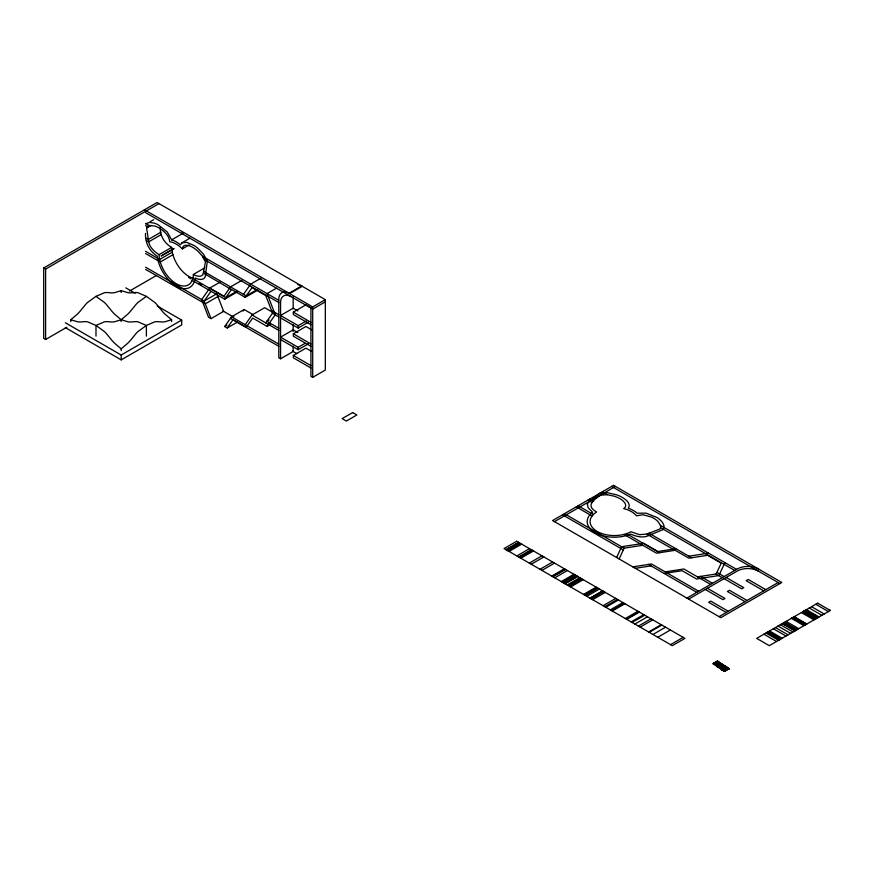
<?xml version="1.0" encoding="UTF-8"?>
<svg xmlns="http://www.w3.org/2000/svg" width="874" height="874" viewBox="0 0 874 874"><rect width="100%" height="100%" fill="white"/><g stroke="black" fill="none" stroke-linecap="round" stroke-linejoin="round"><path stroke-width="1.31" d="M193.373 274.447C196.235 276.534 203.238 277.746 203.358 272.928L205.456 262.003L202.593 256.366L197.906 251.166A26.854 15.503 60 0 0 193.799 248.008C190.783 245.67 182.655 242.852 182.327 248.893A24.264 14.006 60 0 0 169.709 241.803C169.261 235.303 163.525 230.518 158.238 227.491A26.854 15.503 60 0 0 154.13 225.896L149.443 225.678L146.581 228.005L148.678 241.366C149.367 247.255 154.348 251.636 159.079 254.651A24.264 14.006 60 0 0 176.231 283.7A24.264 14.006 60 0 0 193.373 274.447L204.844 267.815M203.358 273.038L231.435 289.6M718.395 662.153A1.737 1.005 0 0 0 717.915 661.924L716.407 661.684L715.435 662.711A1.606 0.929 0 0 0 715.697 663.093A2.141 1.235 0 0 0 715.609 664.601A1.584 0.918 0 0 0 716.33 664.874A1.77 1.016 0 0 0 717.98 664.688A1.486 0.863 0 0 0 718.472 664.874L720.394 664.032A2.032 1.169 0 0 0 719.914 663.377A1.704 0.983 0 0 0 719.477 663.169M720.362 664.262L725.704 667.714L720.318 664.327L720.853 664.491M616.618 557.514L621.622 546.731L643.734 543.311L657.925 551.505L675.897 548.719M619.131 558.967L624.134 548.173L642.816 545.289M724.917 562.616L718.909 575.551L696.523 579.014L682.113 570.7L664.426 573.431M724.24 667.026L723.836 667.758L724.743 667.113L723.803 666.48M724.535 667.965L725.027 667.07L724.47 668.086L722.787 668.315M718.974 665.726L716.964 666.578L717.947 665.999M220.095 282.094L209.771 288.059L201.675 299.563L208.515 317.186L211.016 318.639L223.635 311.352L216.807 293.73L204.188 301.017L145.641 267.215M211.016 291.282L204.188 301.017L211.016 318.639M192.171 280.401L224.694 299.181L231.534 289.458L245.212 297.346L257.83 290.07M243.485 294.363L250.685 284.116L261.009 278.161M237.531 322.025L227.207 327.979L224.694 326.537L231.534 316.803L244.152 309.516L253.362 314.837M245.212 297.346L252.051 287.622L265.729 295.521L272.557 313.143L265.729 322.867M227.207 327.979L233.052 319.666L246.206 327.269L252.684 318.06L267.083 326.373L270.525 324.385M243.059 311.078L244.152 309.516M245.212 324.702L252.051 314.968L264.669 307.692L272.644 312.291M267.083 326.373L275.277 314.706L267.083 293.588L276.26 288.289M719.291 663.432L719.564 663.399A1.3 0.754 0 0 0 719.313 663.279L718.657 663.126A1.672 0.961 0 0 0 718.1 662.754L718.199 662.481A1.639 0.95 0 0 0 717.794 661.968L716.057 662.885A1.573 0.907 0 0 0 716.319 663.246L715.686 663.093M715.762 662.383L716.385 662.558L715.653 662.558A1.3 0.754 0 0 0 715.97 663.06L716.582 663.235A1.344 0.776 0 0 1 716.276 662.853L717.03 662.011L715.882 662.295L716.505 662.47M145.543 223.788L149.651 222.389L154.403 223.187A31.519 18.201 60 0 1 158.052 224.716L167.262 232.014L171.643 239.858A27.083 15.634 60 0 1 180.415 244.818L181.89 242.841L189.92 238.198M70.783 321.556L70.783 319.731L77.393 314.116A35.299 20.386 -60 0 0 80.102 311.231L85.619 304.469A22.374 12.913 -60 0 1 87.597 302.415L95.987 296.362L104.367 292.735A22.374 12.913 -60 0 1 106.344 292.506L111.872 292.888A35.299 20.386 -60 0 0 114.57 292.648L121.191 290.638L127.801 292.648A35.299 20.386 60 0 0 130.499 292.888L136.027 292.506A22.374 12.913 60 0 1 138.005 292.735L146.384 296.362L154.774 302.415A22.374 12.913 60 0 1 156.752 304.469L162.269 311.231A35.299 20.386 60 0 0 164.978 314.116L171.588 319.731L171.588 321.556M70.783 319.731L77.393 321.752A35.299 20.386 60 0 0 80.102 321.982L85.619 321.61A22.374 12.913 60 0 1 87.597 321.84L95.987 325.456L104.367 321.84A22.374 12.913 -60 0 1 106.344 321.61L111.872 321.982A35.299 20.386 -60 0 0 114.57 321.752L121.191 319.731L127.801 314.116A35.299 20.386 -60 0 0 130.499 311.231L136.027 304.469A22.374 12.913 -60 0 1 138.005 302.415L146.384 296.362M121.191 350.66L121.191 348.835L127.801 343.22A35.299 20.386 -60 0 0 130.499 340.325L136.027 333.573A22.374 12.913 -60 0 1 138.005 331.519L146.384 325.456L154.774 321.84A22.374 12.913 -60 0 1 156.752 321.61L162.269 321.982A35.299 20.386 -60 0 0 164.978 321.752L171.588 319.731M715.555 662.361L716.221 662.503M717.838 662.809L718.548 662.634A1.344 0.776 0 0 0 718.231 662.252M718.057 661.378L713.151 663.803L723.891 671.232M717.773 661.552L713.042 663.716L717.346 661.105L729.277 668.785L723.716 671.494M66.861 327.215L45.601 339.494L43.7 338.391L43.7 267.979L157.091 202.506L325.325 299.64L325.325 370.063L312.706 377.349L310.936 376.323L310.936 308.096M43.7 267.979L45.601 269.072L158.992 203.609M150.208 221.679L153.649 219.691M149.716 225.372L147.422 226.694L145.576 225.623M146.581 228.005L151.169 225.361M160.991 232.167L148.372 239.454L146.155 238.165M146.471 240.536L148.7 241.825L161.319 234.549M171.643 239.858L183.114 233.238M159.079 254.651L171.697 247.375A24.264 14.006 60 0 0 193.482 278.347M161.187 255.863L173.806 248.587M161.297 255.929L173.915 248.653M172.276 252.149L159.658 259.436L145.565 251.308M182.327 248.893L189.21 244.917M172.899 254.705L160.281 261.992L145.608 253.526M129.461 291.075L156.632 275.386M242.011 280.27L230.539 286.891L223.963 296.253L209.771 288.059M217.899 296.559L205.281 303.835L145.641 269.411M65.353 322.779L121.191 355.019L181.672 320.092L181.672 324.953L121.191 359.869L65.353 327.641M236.122 291.665L225.798 297.619L192.804 278.577M224.694 299.181L237.313 291.894M256.53 289.971L246.206 295.936L203.653 271.366M233.882 316.377L230.441 318.365L278.784 346.279M224.694 326.537L226.989 325.204M289.021 293.249L301.606 285.94L302.229 286.301L289.611 293.588L289.021 293.249A14.869 8.587 60 0 0 278.784 299.476L278.784 357.761L280.554 358.788L293.172 351.501L293.172 346.159M269.116 319.982L266.821 321.304L278.784 328.22M310.936 324.702L293.325 314.531L293.325 312.149L305.944 304.862L311.81 308.249M144.472 209.793L312.706 306.927L325.325 299.64M325.325 301.836L312.706 309.123L145.652 212.666M297.87 310.926L293.172 308.216L280.554 315.503L298.165 325.663L306.195 321.031M280.554 317.896L298.165 328.056L308.489 322.102M310.936 346.344L293.325 336.173L293.325 333.781L305.944 326.505L311.81 329.891M297.87 332.568L293.172 329.859L280.554 337.146L298.165 347.306L305.048 343.34M280.554 339.538L298.165 349.698L308.489 343.733M310.936 367.976L293.325 357.816L293.325 355.423L305.944 348.136L311.81 351.534M505.98 549.637L518.599 542.35M554.477 521.636L615.46 486.425M506.188 549.757L518.795 542.47M507.029 550.249L519.648 542.962M507.98 550.795L520.598 543.508M508.286 550.97L520.926 543.694M509.061 551.418L521.68 544.131M516.884 555.93L529.502 548.643M518.686 556.978L531.305 549.691M519.265 557.306L531.884 550.019M519.888 557.667L532.506 550.38M520.795 558.191L533.522 550.97M529.316 563.107L541.935 555.82M531.25 564.233L543.868 556.946M540.023 569.291L552.641 562.004M541.935 570.394L554.553 563.107M551.778 576.075L564.396 568.799M552.412 576.447L565.019 569.16M552.98 576.774L565.598 569.487M554.793 577.823L567.412 570.536M561.283 581.571L573.901 574.284M562.19 582.084L574.808 574.808M562.943 582.521L575.584 575.256M563.26 582.707L575.879 575.431M563.796 583.013L576.414 575.726M564.211 583.264L576.829 575.977M564.888 583.646L577.506 576.359M565.063 583.756L577.681 576.469M567.171 584.968L579.79 577.681M568.122 585.514L580.74 578.227M569.378 586.236L581.997 578.949M570.624 586.967L583.242 579.681M583.57 594.429L596.188 587.142M584.302 594.855L596.92 587.568M585.405 595.489L598.013 588.202M586.815 596.308L599.433 589.021M590.048 598.177L602.667 590.89M590.147 598.231L602.765 590.944M591.043 598.745L603.661 591.458M591.141 598.81L603.759 591.523M592.648 599.673L605.267 592.397M603.093 605.704L615.711 598.417M604.819 606.698L617.437 599.411M605.813 607.277L618.431 599.99M610.292 609.866L622.911 602.579M611.658 610.653L624.276 603.366M612.292 611.013L624.91 603.726M625.325 618.541L637.944 611.265M626.429 619.174L639.047 611.887M626.691 619.327L639.309 612.04M631.17 621.917L643.788 614.63M632.066 622.43L644.783 615.209M634.885 624.058L647.503 616.782M638.391 626.079L651.01 618.803M686.888 598.089L737.361 568.941A14.869 8.587 0 0 1 758.075 568.766L758.698 569.127M640.161 627.106L652.78 619.819M688.657 599.105L737.23 571.061A14.869 8.587 0 0 1 758.261 571.061M648.595 631.978L661.214 624.692M649.218 632.328L661.837 625.052M652.933 634.48L665.551 627.193M657.772 637.277L670.391 629.99M670.544 644.651L683.162 637.365M719.04 616.651L778.122 582.532M818.468 603.628L817.682 603.169L756.687 638.391L769.306 645.668L830.3 610.456L829.513 610.008M727.507 667.616L727.059 667.528A1.147 0.666 0 0 0 725.431 667.518L721.345 669.768L725.89 667.769A1.136 0.655 0 0 1 727.55 667.802M722.798 669.123L724.557 670.03L722.798 669.123L721.465 669.855L722.022 669.888M722.973 669.025L724.721 669.943L722.973 669.025L724.317 668.282L726.076 669.211L724.317 668.282M717.445 661.979L716.833 661.793A1.18 0.677 0 0 1 717.204 661.869A1.497 0.863 0 0 1 717.63 662.066A1.366 0.787 0 0 1 717.958 662.459L717.816 662.776A1.508 0.874 0 0 1 718.581 663.322L719.881 663.442A1.529 0.885 0 0 1 720.668 664.174M719.116 664.688L719.673 664.841M181.89 242.841L186.719 242.327L193.984 245.463A31.519 18.201 60 0 1 197.633 248.14L203.413 254.105L207.324 261.075L205.456 275.365C205.412 280.685 198.42 279.888 195.186 278.019A27.083 15.634 60 0 1 176.253 286.093A27.083 15.634 60 0 1 157.276 256.18C149.552 251.33 144.931 242.677 145.521 233.467M646.826 534.101L659.826 529.043A7.757 4.479 0 0 0 660.526 527.645A12.892 7.44 0 0 0 660.383 525.383L658.319 521.92A26.515 15.306 0 0 0 654.102 518.457A24.712 14.268 0 0 0 651.501 517.069L643.024 514.742L636.48 515.813A24.264 14.006 0 0 0 623.697 508.624C629.04 505.445 622.517 499.557 618.89 498.147A26.854 15.503 0 0 0 614.105 496.17L607.266 494.706L600.941 495.045C592.43 500.387 585.864 506.068 596.625 511.978A24.264 14.006 0 0 0 597.193 531.447A24.264 14.006 0 0 0 630.93 531.774L639.528 534.659L646.826 534.101L674.892 550.336M720.635 664.448L719.28 664.622L720.635 664.448L720.001 664.863L722.219 666.381M718.657 663.126L718.996 663.082A1.18 0.677 0 0 1 719.444 663.158L719.979 663.311A1.726 0.994 0 0 1 720.908 664.327L725.573 667.441M719.236 663.29L719.979 663.311M719.553 665.027L718.472 664.874A1.759 1.016 0 0 1 716.953 665.016L716.33 664.874M720.056 665.977L717.259 665.649L713.861 663.224L714.517 663.377M719.4 665.518L717.412 665.759L718.024 665.868M718.81 665.398L721.585 665.944L719.815 666.13L717.849 664.753M688.843 556.203L708.519 553.155M632.798 566.855L651.48 563.97L698.73 591.25M635.311 568.308L651.272 565.839M665.158 571.869L683.839 568.974L710.573 584.411M697.518 576.873L716.199 573.978L721.203 563.195L707.525 555.296L688.843 558.191L675.165 550.292L656.483 553.187L623.96 534.407M720.176 666.272L718.723 665.551L721.192 666.119M719.422 664.721L721.891 666.425L723.891 666.316L722.077 666.556L722.612 666.654M719.105 667.135L722.689 669.375L719.695 667.223L717.805 667.19L720.416 667.572M719.695 667.223L717.969 667.31M720.974 665.966L723.508 666.523M722.558 669.102L720.733 667.802L721.815 667.649L720.034 667.627L722.7 668.031M721.269 667.561L722.241 668.249L724.273 667.954L722.874 668.151M717.325 661.837L717.39 661.837A1.759 1.016 0 0 1 717.805 661.968L717.915 661.924M724.863 670.992L723.093 670.085L724.633 670.828M726.392 670.172L724.633 669.244L726.163 670.008M722.831 669.287L719.138 666.993L719.728 667.081M723.923 668.697L722.754 668.184M719.957 667.747L720.537 667.823M726.491 668.555L727.714 669.178M728.555 668.719L723.585 671.396L729.277 668.785M721.957 667.518L721.411 667.43L723.77 668.774L723.06 668.282M718.92 667.026L719.521 667.113M717.991 664.699L718.625 664.743A1.475 0.852 0 0 0 719.062 665.005M726.545 667.528L726.993 667.605A1.136 0.655 0 0 0 725.398 667.681L724.491 668.184L726.25 669.113L724.022 667.889M719.815 666.13L720.394 666.239L718.45 664.885M726.578 667.354L727.015 667.43A1.136 0.655 0 0 0 725.912 667.594M719.717 666.032L720.296 666.141M715.73 663.41A1.639 0.95 0 0 0 716.374 664.786L717.03 664.885A1.486 0.852 0 0 0 718.144 664.852L717.543 664.721M717.718 664.666L718.33 664.797M716.396 664.775A1.617 0.94 0 0 0 718.024 664.513L718.646 664.655M716.669 663.311L716.123 663.169M715.62 663.366L716.243 663.519A1.835 1.06 0 0 0 716.396 664.644M715.719 663.257L716.341 663.421M720.7 664.349L720.154 664.032A1.726 0.994 0 0 0 719.739 663.486M720.154 664.032L720.711 664.174M718.395 662.962L718.428 662.973A1.497 0.863 0 0 1 719.16 663.486L718.581 663.322M715.511 662.219L716.145 662.394M715.653 662.131L716.276 662.317M718.1 662.765L718.789 662.667M717.204 661.869L717.805 662.055A1.486 0.852 0 0 1 718.559 662.645M716.538 661.596L717.15 661.782M717.816 661.389L717.215 661.181L729.124 668.872L717.467 661.181M95.987 296.362L104.367 302.415A22.374 12.913 60 0 1 106.344 304.469L111.872 311.231A35.299 20.386 60 0 0 114.57 314.116L121.191 319.731L127.801 321.752A35.299 20.386 60 0 0 130.499 321.982L136.027 321.61A22.374 12.913 60 0 1 138.005 321.84L146.384 325.456L146.384 336.108M817.682 603.18L830.3 610.456M611.669 486.425L779.903 583.559M815.781 604.273L828.399 611.56M811.585 606.698L824.193 613.985M145.794 223.558L149.454 225.667A12.892 7.44 60 0 0 147.411 226.672M278.784 300.339L202.582 256.344A12.892 7.44 60 0 1 204.625 259.698L278.784 302.524M809.269 608.031L821.888 615.318M293.325 312.149L310.936 322.309M602.306 491.833L607.288 494.706M660.416 525.383L736.618 569.378M806.418 609.681L819.036 616.957M805.784 610.041L818.403 617.328M805.325 610.314L817.933 617.601M805.227 610.369L817.846 617.645M600.405 492.925L603.355 494.629M660.547 527.645L734.717 570.471M804.517 610.773L817.135 618.06M804.014 611.068L816.687 618.322M803.861 611.155L816.48 618.442M765.81 589.644L748.21 579.473L746.134 580.675L763.745 590.835M803.468 611.385L816.087 618.672M802.955 611.68L815.573 618.956M802.747 611.8L815.366 619.087M802.572 611.898L815.191 619.185M801.403 612.576L814.011 619.863M271.563 310.576L278.784 314.738M272.459 313.285L278.784 316.934M726.141 577.474L743.752 587.634L741.676 588.825L724.076 578.664M794.171 616.749L806.789 624.036M589.83 499.032L593.741 501.283M649.011 533.206L691.563 557.765M716.92 572.404L724.142 576.578M793.953 616.88L806.56 624.167M792.445 617.743L805.063 625.03M792.226 617.874L804.845 625.161M587.929 500.125L592.157 502.572M715.926 574.021L722.241 577.67M792.052 617.973L804.725 625.227M791.396 618.355L804.014 625.642M293.325 333.781L310.936 343.952M786.13 621.392L798.76 628.668M188.609 277.451L190.947 278.806M199.119 283.515L201.457 284.869M747.073 600.46L729.462 590.3L727.397 591.49L744.998 601.651M784.732 622.201L797.339 629.488M252.051 314.968L278.784 330.405M783.956 622.649L796.575 629.936L783.912 622.67M782.547 623.457L795.274 630.678M578.162 505.773L593.348 514.535M626.483 533.675L659.477 552.718M700.511 576.403L712.474 583.308M782.274 623.61L794.892 630.897M576.261 506.865L592.08 515.999M780.384 624.713L793.002 632M778.024 626.068L790.642 633.355M707.405 588.289L725.005 598.45L722.94 599.651L705.329 589.48M775.435 627.565L788.053 634.852M222.968 310.969L233.566 317.076M292.386 351.042L297.094 353.762M773.359 628.767L785.977 636.043M231.534 316.803L278.784 344.083M293.325 355.423L310.936 365.594M769.557 630.962L782.175 638.249M564.418 513.704L624.134 548.173M768.541 631.552L781.159 638.828M767.492 632.153L780.1 639.44M562.517 514.797L623.326 549.91M648.486 564.429L696.829 592.343M766.64 632.645L779.433 639.834M728.326 611.287L710.726 601.115L708.661 602.306L726.261 612.477M765.985 633.016L778.603 640.303M763.92 634.218L776.538 641.505M125.834 287.863L135.142 293.238M157.244 305.998L181.672 320.092M171.697 247.375C164.476 243.42 159.887 235.729 160.248 227.404M722.416 666.687L719.335 664.852L720.81 665.868M716.221 663.333L714.823 662.634L715.587 663.169M716.123 663.432L714.692 662.721L715.489 663.279M718.286 664.939L719.16 665.551M717.674 664.808L718.57 665.431M714.626 663.453L717.62 665.584M717.794 665.89L713.73 663.3L717.183 665.78M121.191 348.835L114.57 343.22A35.299 20.386 60 0 1 111.872 340.325L106.344 333.573A22.374 12.913 60 0 0 104.367 331.519L95.987 325.456L95.987 336.108M182.153 232.648L182.284 233.402M312.706 306.927L312.706 377.349M298.165 325.663L298.165 328.056M298.165 347.306L298.165 349.698M293.172 296.745L293.172 308.762M293.172 324.789L293.172 331.464M280.554 358.788L280.554 302.699A14.869 8.587 60 0 1 291.075 296.625M121.191 290.638L121.191 292.462M121.191 319.731L121.191 321.556M121.191 355.019L121.191 359.869M45.601 269.072L45.601 339.494M718.526 664.721A1.311 0.754 0 0 1 718.046 664.513M716.964 665.005A1.562 0.907 0 0 1 716.276 664.721A2.098 1.213 0 0 1 716.363 663.268M297.816 284.716A14.869 8.587 60 0 1 301.606 285.94M587.383 504.167L588.136 507.761L592.594 512.219A27.083 15.634 0 0 0 595.15 532.659A27.083 15.634 0 0 0 630.547 534.08C635.999 536.374 642.587 538.297 648.257 535.718L662.984 529.644C665.791 526.454 662.667 522.095 660.089 519.855A31.519 18.201 0 0 0 656.942 517.452L646.115 513.147L637.146 513.213A27.083 15.634 0 0 0 628.286 508.209C631.694 503.315 624.823 498.704 621.01 496.705A31.519 18.201 0 0 0 616.858 494.892L607.244 492.685L599.892 493.22L588.311 502.528L587.383 504.167M717.259 665.649L716.8 666.458L717.871 665.759L717.259 665.649M352.67 412.561L342.149 418.624L346.355 421.06L356.876 414.986L352.67 412.561M516.698 541.257L504.079 548.544L672.314 645.668L684.932 638.391L516.698 541.257M613.559 485.332L552.576 520.543L720.81 617.667L781.804 582.466L613.559 485.332M717.019 661.869L716.363 661.694L717.019 661.869M724.699 671.09L722.929 670.172L724.699 671.09M726.228 670.26L724.459 669.342L726.228 670.26"/></g></svg>
